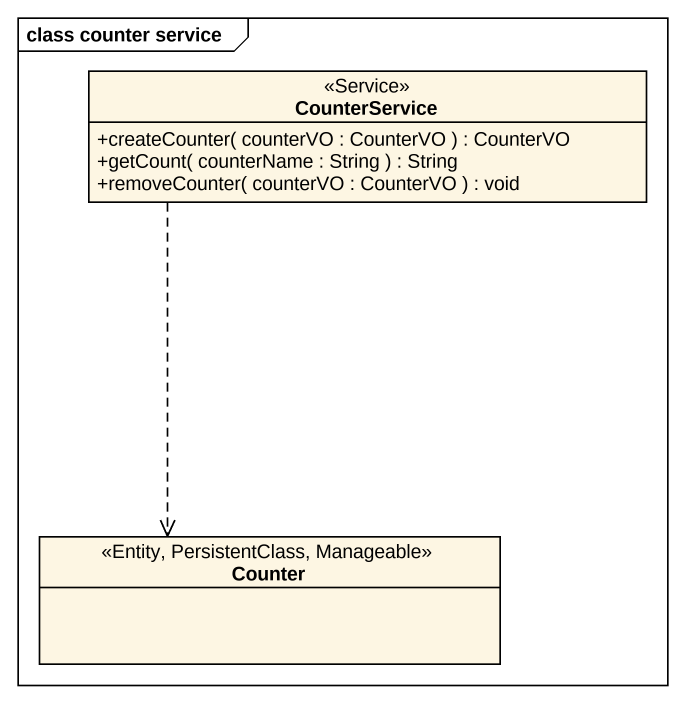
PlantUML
@startuml
mainframe class counter service
hide circle
hide empty members
skinparam classAttributeIconSize 0
class CounterService <<Service>> {
  +createCounter( counterVO : CounterVO ) : CounterVO
  +getCount( counterName : String ) : String
  +removeCounter( counterVO : CounterVO ) : void
}
class Counter <<Entity, PersistentClass, Manageable>>
CounterService ..> Counter
@enduml
